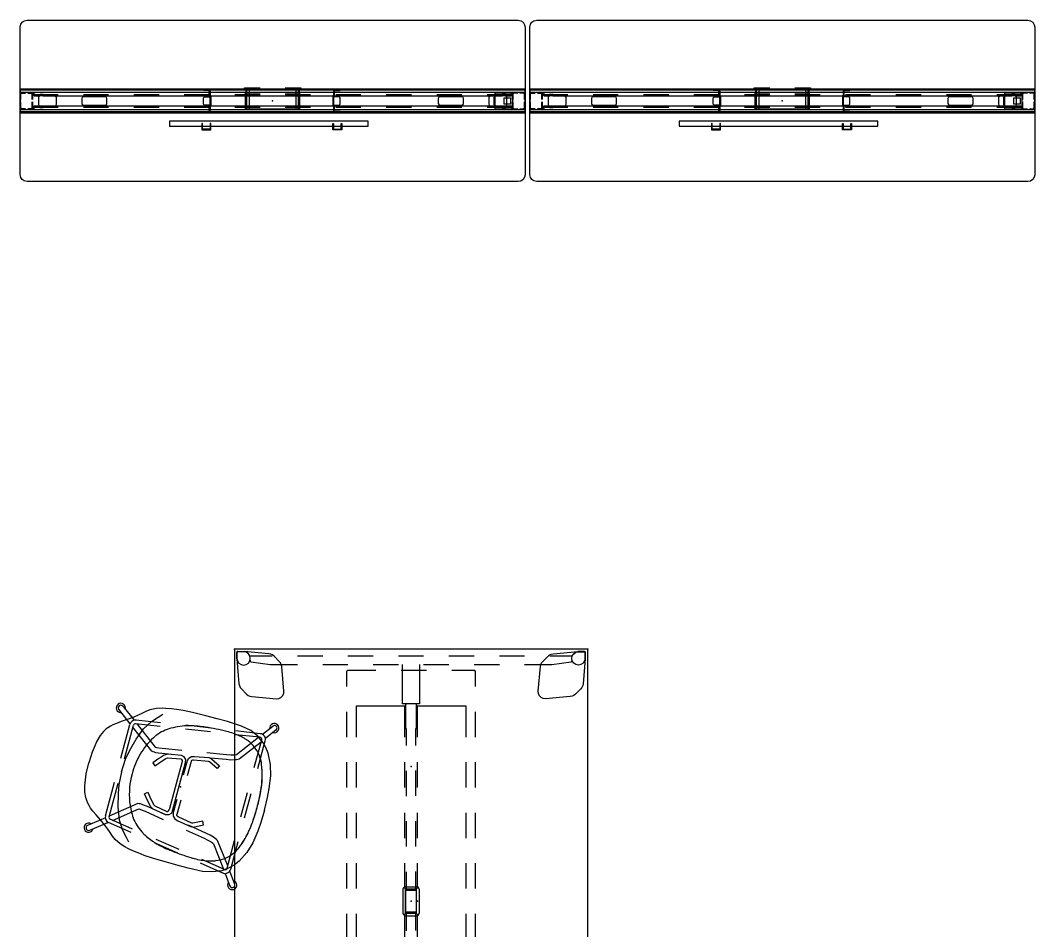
# Model space of a CAD drawing. Header units: inches. Extents: x 0 to 1034, y 3 to 471.
# Drawn here: x 483.2 to 603.8, y 354.1 to 462.2 of the extents above; entities that cross this region are included whole.
import ezdxf

# ---------------------------------------------------------------- set-up
doc = ezdxf.new("R2010")
doc.units = ezdxf.units.IN
doc.header["$MEASUREMENT"] = 0
for name, color, linetype in [('ELEC', 1, 'Continuous'), ('PHWALL', 7, 'Continuous'), ('SEAT', 5, 'Continuous'), ('TABLE', 6, 'Continuous'), ('TABLE-ELEC', 1, 'Continuous'), ('TABLE-HIDDEN', 6, 'Continuous'), ('TILE', 3, 'Continuous')]:
    doc.layers.add(name, color=color, linetype=linetype)

# ---------------------------------------------------------------- blocks, each defined once
blk = doc.blocks.new('phz100_75601_0p')
at = {"layer": 'PHWALL'}
for p, q in [((-30, 8.76), (-29.93, 9.1)), ((-30, -8.76), (-30, 8.76)), ((-29.93, 9.1), (-29.76, 9.34)), ((-29.76, 9.34), (-29.52, 9.5)), ((-29.52, 9.5), (-29.18, 9.58)), ((-29.18, 9.58), (29.18, 9.58)), ((29.18, 9.58), (29.49, 9.52)), ((29.49, 9.52), (29.76, 9.34)), ((29.76, 9.34), (29.95, 9.05)), ((29.95, 9.05), (30, 8.76)), ((30, 8.76), (30, -8.76)), ((30, 1.35), (-30, 1.35)), ((30, 1.29), (-30, 1.29)), ((-30, 1.23), (-30, -1.23)), ((30, 0.16), (30, 1.23)), ((-30, 0.83), (-29.98, 0.92)), ((-30, 0.16), (-30, 0.83)), ((-29.98, 0.92), (-29.92, 0.98)), ((-29.92, 0.98), (-29.83, 1)), ((-29.92, 0.81), (-29.9, 0.88)), ((-29.92, 0.16), (-29.92, 0.81)), ((-29.9, 0.88), (-29.88, 0.9)), ((-29.88, 0.9), (-29.82, 0.92)), ((-29.83, 1), (-29.36, 1)), ((-29.82, 0.92), (-29.36, 0.92)), ((-29.09, 1), (-28.67, 1)), ((-29.09, 0.92), (-28.67, 0.92)), ((-28.67, 1), (-28.67, 0.92)), ((-28.58, 0.98), (-28.67, 1)), ((-28.62, 0.9), (-28.67, 0.92)), ((-28.6, 0.88), (-28.62, 0.9)), ((-28.58, 0.82), (-28.6, 0.88)), ((-28.52, 0.92), (-28.58, 0.98)), ((-28.58, 0.16), (-28.58, 0.82)), ((-25.5, 0.73), (-28.58, 0.73)), ((-28.58, 0.67), (-25.5, 0.67)), ((-28.5, 0.83), (-28.52, 0.92)), ((-28.5, 0.16), (-28.5, 0.83)), ((-27.8, 0.43), (-27.74, 0.57)), ((-27.8, -0.43), (-27.8, 0.43)), ((-27.74, 0.57), (-27.6, 0.63)), ((-27.6, 0.63), (-25.94, 0.63)), ((-25.94, 0.63), (-25.81, 0.57)), ((-25.81, 0.57), (-25.75, 0.43)), ((-25.75, 0.43), (-25.75, -0.43)), ((-22.63, 0.44), (-22.69, 0.3)), ((-22.69, 0.3), (-22.69, -0.3)), ((-22.49, 0.5), (-22.63, 0.44)), ((-19.5, 0.73), (-22.5, 0.73)), ((-22.5, 0.67), (-19.5, 0.67)), ((-19.88, 0.5), (-22.49, 0.5)), ((-19.74, 0.44), (-19.88, 0.5)), ((-19.69, 0.3), (-19.74, 0.44)), ((-19.69, -0.3), (-19.69, 0.3)), ((-13.5, 0.73), (-16.5, 0.73)), ((-16.5, 0.67), (-13.5, 0.67)), ((-7.5, 0.73), (-10.5, 0.73)), ((-10.5, 0.67), (-7.5, 0.67)), ((-1.5, 0.73), (-4.5, 0.73)), ((-4.5, 0.67), (-1.5, 0.67)), ((4.5, 0.73), (1.5, 0.73)), ((1.5, 0.67), (4.5, 0.67)), ((10.5, 0.73), (7.5, 0.73)), ((7.5, 0.67), (10.5, 0.67)), ((16.5, 0.73), (13.5, 0.73)), ((13.5, 0.67), (16.5, 0.67)), ((22.5, 0.73), (19.5, 0.73)), ((19.5, 0.67), (22.5, 0.67)), ((19.74, 0.44), (19.69, 0.3)), ((19.69, 0.3), (19.69, -0.3)), ((19.88, 0.5), (19.74, 0.44)), ((22.49, 0.5), (19.88, 0.5)), ((22.63, 0.44), (22.49, 0.5)), ((22.69, 0.3), (22.63, 0.44)), ((22.69, -0.3), (22.69, 0.3)), ((28.58, 0.73), (25.5, 0.73)), ((25.5, 0.67), (28.58, 0.67)), ((25.75, 0.43), (25.81, 0.57)), ((25.75, -0.43), (25.75, 0.43)), ((25.81, 0.57), (25.94, 0.63)), ((25.94, 0.63), (27.6, 0.63)), ((27.6, 0.63), (27.74, 0.57)), ((27.74, 0.57), (27.8, 0.43)), ((27.8, 0.43), (27.8, -0.43)), ((28.5, 0.83), (28.52, 0.92)), ((28.5, 0.16), (28.5, 0.83)), ((28.52, 0.92), (28.58, 0.98)), ((28.58, 0.98), (28.67, 1)), ((28.58, 0.82), (28.6, 0.88)), ((28.58, 0.16), (28.58, 0.82)), ((28.6, 0.88), (28.62, 0.9)), ((28.62, 0.9), (28.67, 0.92)), ((28.67, 1), (28.67, 0.92)), ((29.13, 1), (28.67, 1)), ((29.13, 0.92), (28.67, 0.92)), ((29.83, 1), (29.4, 1)), ((29.82, 0.92), (29.4, 0.92)), ((29.88, 0.9), (29.82, 0.92)), ((29.92, 0.98), (29.83, 1)), ((29.9, 0.88), (29.88, 0.9)), ((29.92, 0.81), (29.9, 0.88)), ((29.98, 0.92), (29.92, 0.98)), ((29.92, 0.16), (29.92, 0.81)), ((30, 0.83), (29.98, 0.92)), ((30, -0.83), (30, 0.83)), ((-30, -0.83), (-30, -0.12)), ((-29.98, -0.92), (-30, -0.83)), ((-29.92, -0.98), (-29.98, -0.92)), ((-29.92, -0.81), (-29.92, -0.12)), ((-29.9, -0.88), (-29.92, -0.81)), ((-29.83, -1), (-29.92, -0.98)), ((-29.88, -0.9), (-29.9, -0.88)), ((-29.82, -0.92), (-29.88, -0.9)), ((-29.36, -1), (-29.83, -1)), ((-29.36, -0.92), (-29.82, -0.92)), ((-28.67, -0.92), (-29.09, -0.92)), ((-28.67, -1), (-29.09, -1)), ((-28.67, -0.92), (-28.62, -0.9)), ((-28.67, -0.92), (-28.67, -1)), ((-28.67, -1), (-28.58, -0.98)), ((-28.62, -0.9), (-28.6, -0.88)), ((-28.6, -0.88), (-28.58, -0.82)), ((-28.58, -0.82), (-28.58, -0.12)), ((-25.5, -0.67), (-28.58, -0.67)), ((-28.58, -0.73), (-25.5, -0.73)), ((-28.58, -0.98), (-28.52, -0.92)), ((-28.52, -0.92), (-28.5, -0.83)), ((-28.5, -0.83), (-28.5, -0.12)), ((-27.74, -0.57), (-27.8, -0.43)), ((-27.6, -0.63), (-27.74, -0.57)), ((-25.94, -0.63), (-27.6, -0.63)), ((-25.81, -0.57), (-25.94, -0.63)), ((-25.75, -0.43), (-25.81, -0.57)), ((-22.69, -0.3), (-22.63, -0.44)), ((-22.63, -0.44), (-22.49, -0.5)), ((-19.5, -0.67), (-22.5, -0.67)), ((-22.5, -0.73), (-19.5, -0.73)), ((-22.49, -0.5), (-19.88, -0.5)), ((-19.88, -0.5), (-19.74, -0.44)), ((-19.74, -0.44), (-19.69, -0.3)), ((-13.5, -0.67), (-16.5, -0.67)), ((-16.5, -0.73), (-13.5, -0.73)), ((-7.5, -0.67), (-10.5, -0.67)), ((-10.5, -0.73), (-7.5, -0.73)), ((-1.5, -0.67), (-4.5, -0.67)), ((-4.5, -0.73), (-1.5, -0.73)), ((4.5, -0.67), (1.5, -0.67)), ((1.5, -0.73), (4.5, -0.73)), ((10.5, -0.67), (7.5, -0.67)), ((7.5, -0.73), (10.5, -0.73)), ((16.5, -0.67), (13.5, -0.67)), ((13.5, -0.73), (16.5, -0.73)), ((22.5, -0.67), (19.5, -0.67)), ((19.5, -0.73), (22.5, -0.73)), ((19.69, -0.3), (19.74, -0.44)), ((19.74, -0.44), (19.88, -0.5)), ((19.88, -0.5), (22.49, -0.5)), ((22.49, -0.5), (22.63, -0.44)), ((22.63, -0.44), (22.69, -0.3)), ((28.58, -0.67), (25.5, -0.67)), ((25.5, -0.73), (28.58, -0.73)), ((25.81, -0.57), (25.75, -0.43)), ((25.94, -0.63), (25.81, -0.57)), ((27.6, -0.63), (25.94, -0.63)), ((27.74, -0.57), (27.6, -0.63)), ((27.8, -0.43), (27.74, -0.57)), ((28.5, -0.83), (28.5, -0.12)), ((28.52, -0.92), (28.5, -0.83)), ((28.58, -0.98), (28.52, -0.92)), ((28.58, -0.82), (28.58, -0.12)), ((28.6, -0.88), (28.58, -0.82)), ((28.67, -1), (28.58, -0.98)), ((28.62, -0.9), (28.6, -0.88)), ((28.67, -0.92), (28.62, -0.9)), ((28.67, -0.92), (28.67, -1)), ((28.67, -0.92), (29.13, -0.92)), ((28.67, -1), (29.13, -1)), ((29.4, -0.92), (29.82, -0.92)), ((29.4, -1), (29.83, -1)), ((29.82, -0.92), (29.88, -0.9)), ((29.83, -1), (29.92, -0.98)), ((29.88, -0.9), (29.9, -0.88)), ((29.9, -0.88), (29.92, -0.81)), ((29.92, -0.81), (29.92, -0.12)), ((29.92, -0.98), (29.98, -0.92)), ((29.98, -0.92), (30, -0.83)), ((30, -1.23), (30, -0.12)), ((30, -1.29), (-30, -1.29)), ((30, -1.35), (-30, -1.35)), ((-29.93, -9.1), (-30, -8.76)), ((-29.76, -9.34), (-29.93, -9.1)), ((-29.52, -9.5), (-29.76, -9.34)), ((-29.18, -9.58), (-29.52, -9.5)), ((29.18, -9.58), (-29.18, -9.58)), ((29.49, -9.52), (29.18, -9.58)), ((29.76, -9.34), (29.49, -9.52)), ((29.95, -9.05), (29.76, -9.34)), ((30, -8.76), (29.95, -9.05))]:
    blk.add_line(p, q, dxfattribs=at)
blk.add_point((0, 0), dxfattribs=at)
blk = doc.blocks.new('phz130_3560r_0p')
at = {"layer": 'TILE'}
for p, q in [((-29.97, -1.44), (-29.97, -1)), ((-29.97, -1), (29.97, -1)), ((-28.45, -0.83), (-28.46, -0.86)), ((-28.46, -0.86), (-28.46, -0.92)), ((-28.46, -0.92), (-28.3, -0.92)), ((-28.36, -0.74), (-28.45, -0.83)), ((-28.34, -0.71), (-28.36, -0.74)), ((-27.67, -0.61), (-28.34, -0.61)), ((-28.34, -0.61), (-28.34, -0.71)), ((-28.3, -0.92), (-28.27, -0.97)), ((-28.27, -0.97), (-28.27, -1)), ((-27.67, -0.78), (-27.67, -0.61)), ((-27.64, -0.82), (-27.67, -0.78)), ((-27.32, -0.82), (-27.64, -0.82)), ((-27.28, -0.78), (-27.32, -0.82)), ((27.28, -0.61), (-27.28, -0.61)), ((-27.28, -0.61), (-27.28, -0.78)), ((27.28, -0.78), (27.28, -0.61)), ((27.32, -0.82), (27.28, -0.78)), ((27.64, -0.82), (27.32, -0.82)), ((27.68, -0.78), (27.64, -0.82)), ((28.34, -0.61), (27.68, -0.61)), ((27.68, -0.61), (27.68, -0.78)), ((28.27, -0.97), (28.3, -0.92)), ((28.27, -1), (28.27, -0.97)), ((28.3, -0.92), (28.46, -0.92)), ((28.34, -0.71), (28.34, -0.61)), ((28.36, -0.74), (28.34, -0.71)), ((28.45, -0.83), (28.36, -0.74)), ((28.46, -0.86), (28.45, -0.83)), ((28.46, -0.92), (28.46, -0.86)), ((29.97, -1), (29.97, -1.44)), ((29.97, -1.44), (-29.97, -1.44))]:
    blk.add_line(p, q, dxfattribs=at)
blk.add_point((0, 0), dxfattribs=at)
blk = doc.blocks.new('phz140_3560rp_0p')
at = {"layer": 'TILE'}
for p, q in [((-29.97, -1.44), (-29.97, -1)), ((-29.97, -1), (29.97, -1)), ((-28.45, -0.83), (-28.46, -0.86)), ((-28.46, -0.86), (-28.46, -0.92)), ((-28.46, -0.92), (-28.3, -0.92)), ((-28.36, -0.74), (-28.45, -0.83)), ((-28.34, -0.71), (-28.36, -0.74)), ((-27.67, -0.61), (-28.34, -0.61)), ((-28.34, -0.61), (-28.34, -0.71)), ((-28.3, -0.92), (-28.27, -0.97)), ((-28.27, -0.97), (-28.27, -1)), ((-27.67, -0.78), (-27.67, -0.61)), ((-27.64, -0.82), (-27.67, -0.78)), ((-27.32, -0.82), (-27.64, -0.82)), ((-27.28, -0.78), (-27.32, -0.82)), ((27.28, -0.61), (-27.28, -0.61)), ((-27.28, -0.61), (-27.28, -0.78)), ((27.28, -0.78), (27.28, -0.61)), ((27.32, -0.82), (27.28, -0.78)), ((27.64, -0.82), (27.32, -0.82)), ((27.68, -0.78), (27.64, -0.82)), ((28.34, -0.61), (27.68, -0.61)), ((27.68, -0.61), (27.68, -0.78)), ((28.27, -0.97), (28.3, -0.92)), ((28.27, -1), (28.27, -0.97)), ((28.3, -0.92), (28.46, -0.92)), ((28.34, -0.71), (28.34, -0.61)), ((28.36, -0.74), (28.34, -0.71)), ((28.45, -0.83), (28.36, -0.74)), ((28.46, -0.86), (28.45, -0.83)), ((28.46, -0.92), (28.46, -0.86)), ((29.97, -1), (29.97, -1.44)), ((29.97, -1.44), (-29.97, -1.44))]:
    blk.add_line(p, q, dxfattribs=at)
blk.add_point((0, 0), dxfattribs=at)
blk = doc.blocks.new('phz140_3560rn_0p')
at = {"layer": 'TILE'}
for p, q in [((-29.97, -1.44), (-29.97, -1)), ((-29.97, -1), (29.97, -1)), ((-28.45, -0.83), (-28.46, -0.86)), ((-28.46, -0.86), (-28.46, -0.92)), ((-28.46, -0.92), (-28.3, -0.92)), ((-28.36, -0.74), (-28.45, -0.83)), ((-28.34, -0.71), (-28.36, -0.74)), ((-27.67, -0.61), (-28.34, -0.61)), ((-28.34, -0.61), (-28.34, -0.71)), ((-28.3, -0.92), (-28.27, -0.97)), ((-28.27, -0.97), (-28.27, -1)), ((-27.67, -0.78), (-27.67, -0.61)), ((-27.64, -0.82), (-27.67, -0.78)), ((-27.32, -0.82), (-27.64, -0.82)), ((-27.28, -0.78), (-27.32, -0.82)), ((27.28, -0.61), (-27.28, -0.61)), ((-27.28, -0.61), (-27.28, -0.78)), ((27.28, -0.78), (27.28, -0.61)), ((27.32, -0.82), (27.28, -0.78)), ((27.64, -0.82), (27.32, -0.82)), ((27.68, -0.78), (27.64, -0.82)), ((28.34, -0.61), (27.68, -0.61)), ((27.68, -0.61), (27.68, -0.78)), ((28.27, -0.97), (28.3, -0.92)), ((28.27, -1), (28.27, -0.97)), ((28.3, -0.92), (28.46, -0.92)), ((28.34, -0.71), (28.34, -0.61)), ((28.36, -0.74), (28.34, -0.71)), ((28.45, -0.83), (28.36, -0.74)), ((28.46, -0.86), (28.45, -0.83)), ((28.46, -0.92), (28.46, -0.86)), ((29.97, -1), (29.97, -1.44)), ((29.97, -1.44), (-29.97, -1.44))]:
    blk.add_line(p, q, dxfattribs=at)
blk.add_point((0, 0), dxfattribs=at)
blk = doc.blocks.new('phz170_1p_0p')
at = {"layer": 'PHWALL'}
for p, q in [((-8.22, 1.25), (-8.22, 1.37)), ((-8.22, 1.37), (-7.67, 1.37)), ((-7.66, 1.25), (-8.22, 1.25)), ((-7.67, 1.37), (-7.5, 1.3)), ((-7.59, 1.21), (-7.66, 1.25)), ((-7.55, 1.13), (-7.59, 1.21)), ((-7.5, 1.3), (-7.43, 1.13)), ((-3.35, 1.43), (-3.35, 1.54)), ((-3.35, 1.54), (-1.5, 1.54)), ((-1.5, 1.43), (-3.35, 1.43)), ((-3.15, 1.32), (-3.04, 1.43)), ((-3.15, -0.93), (-3.15, 1.32)), ((-3.04, 1.38), (-3.09, 1.32)), ((-3.09, 1.32), (-3.09, -0.93)), ((-2.76, 1.38), (-3.04, 1.38)), ((-2.76, -0.98), (-2.76, 1.38)), ((1.5, 1.54), (3.35, 1.54)), ((3.35, 1.43), (1.5, 1.43)), ((3.04, 1.38), (2.76, 1.38)), ((2.76, 1.38), (2.76, -0.98)), ((3.04, 1.44), (3.15, 1.32)), ((3.09, 1.32), (3.04, 1.38)), ((3.09, -0.93), (3.09, 1.32)), ((3.15, 1.32), (3.15, -0.93)), ((3.35, 1.54), (3.35, 1.43)), ((7.31, 1.3), (7.24, 1.13)), ((7.48, 1.37), (7.31, 1.3)), ((7.36, 1.13), (7.4, 1.21)), ((7.4, 1.21), (7.48, 1.25)), ((8.04, 1.37), (7.48, 1.37)), ((7.48, 1.25), (8.03, 1.25)), ((8.03, 1.25), (8.04, 1.37)), ((-8.22, 0.37), (-8.1, 0.49)), ((-8.22, -0.38), (-8.22, 0.37)), ((-8.1, 0.49), (-7.55, 0.49)), ((-7.55, 0.49), (-7.55, 1.13)), ((-7.43, 1.13), (-7.43, -1.14)), ((-7.43, -0.59), (-7.43, 0.6)), ((-7.43, 0.6), (-7.33, 0.6)), ((-7.33, 0.6), (-7.33, -0.59)), ((-3.25, 0.94), (-3.25, -0.95)), ((-1.5, 0.94), (-3.25, 0.94)), ((3.25, 0.94), (1.5, 0.94)), ((3.25, -0.95), (3.25, 0.94)), ((7.14, 0.6), (7.14, -0.59)), ((7.24, 0.6), (7.14, 0.6)), ((7.24, 1.13), (7.24, -1.14)), ((7.24, -0.59), (7.24, 0.6)), ((7.36, 0.49), (7.36, 1.13)), ((7.91, 0.49), (7.36, 0.49)), ((8.03, 0.37), (7.91, 0.49)), ((8.03, -0.38), (8.03, 0.37)), ((26.32, 0.45), (26.36, 0.49)), ((26.32, -0.45), (26.32, 0.45)), ((26.46, 0.69), (26.36, 0.69)), ((26.36, 0.69), (26.36, -0.69)), ((26.46, -0.99), (26.46, 0.98)), ((26.46, 0.98), (28.49, 0.98)), ((27.52, 0.38), (28.28, 0.38)), ((27.52, -0.38), (27.52, 0.38)), ((28.28, 0.38), (28.28, -0.38)), ((28.49, 0.98), (28.49, -0.99)), ((-8.16, -0.44), (-8.22, -0.38)), ((-8.1, -0.5), (-8.16, -0.44)), ((-7.55, -0.5), (-8.1, -0.5)), ((-7.58, -1.23), (-7.55, -1.14)), ((-7.55, -1.14), (-7.55, -0.5)), ((-7.43, -1.14), (-7.5, -1.31)), ((-7.33, -0.59), (-7.43, -0.59)), ((-3.25, -0.95), (-1.5, -0.95)), ((-3.09, -0.93), (-3.15, -0.93)), ((2.76, -0.98), (-2.76, -0.98)), ((1.5, -0.95), (3.25, -0.95)), ((3.15, -0.93), (3.09, -0.93)), ((7.14, -0.59), (7.24, -0.59)), ((7.24, -1.14), (7.31, -1.31)), ((7.36, -1.14), (7.36, -0.5)), ((7.36, -0.5), (7.91, -0.5)), ((7.39, -1.23), (7.36, -1.14)), ((7.91, -0.5), (7.97, -0.44)), ((7.97, -0.44), (8.03, -0.38)), ((26.36, -0.49), (26.32, -0.45)), ((26.36, -0.69), (26.46, -0.69)), ((28.49, -0.99), (26.46, -0.99)), ((28.28, -0.38), (27.52, -0.38)), ((-12.27, -2.4), (-12.27, -2.99)), ((11.35, -2.4), (-12.27, -2.4)), ((-8.22, -1.38), (-8.22, -1.26)), ((-8.22, -1.26), (-7.67, -1.26)), ((-7.66, -1.38), (-8.22, -1.38)), ((-7.67, -1.26), (-7.58, -1.23)), ((-7.5, -1.31), (-7.66, -1.38)), ((7.31, -1.31), (7.48, -1.38)), ((7.48, -1.26), (7.39, -1.23)), ((8.03, -1.26), (7.48, -1.26)), ((7.48, -1.38), (8.03, -1.38)), ((8.03, -1.38), (8.03, -1.26)), ((11.35, -2.99), (11.35, -2.4)), ((-12.27, -2.99), (11.35, -2.99)), ((-8.4, -2.68), (-8.4, -3.43)), ((-8.32, -2.68), (-8.4, -2.68)), ((-8.4, -3.43), (-7.33, -3.43)), ((-8.32, -3.35), (-8.32, -2.68)), ((-7.42, -3.35), (-8.32, -3.35)), ((-7.33, -2.68), (-7.42, -2.68)), ((-7.42, -2.68), (-7.42, -3.35)), ((-7.33, -3.43), (-7.33, -2.68)), ((7.14, -3.43), (7.14, -2.68)), ((7.14, -2.68), (7.23, -2.68)), ((8.22, -3.43), (7.14, -3.43)), ((7.23, -2.68), (7.23, -3.35)), ((7.23, -3.35), (8.14, -3.35)), ((8.14, -3.35), (8.14, -2.68)), ((8.14, -2.68), (8.22, -2.68)), ((8.22, -2.68), (8.22, -3.43))]:
    blk.add_line(p, q, dxfattribs=at)
blk.add_point((0, 0), dxfattribs=at)
blk = doc.blocks.new('phz460s_4242120l_0p')
at = {"layer": 'TABLE'}
for p, q in [((0, 0), (0, -42)), ((59.88, 0), (0, 0)), ((0, -42), (59.88, -42))]:
    blk.add_line(p, q, dxfattribs=at)
for p in [(0, 0), (0, -42)]:
    blk.add_point(p, dxfattribs=at)
at = {"layer": 'TABLE-ELEC'}
for p in [(13.96, -21), (29.94, -21)]:
    blk.add_point(p, dxfattribs=at)
at = {"layer": 'TABLE-HIDDEN'}
for p, q in [((0.29, -0.4), (0.3, -0.34)), ((0.29, -0.4), (0.29, -1.1)), ((0.29, -1.1), (0.29, -1.17)), ((0.55, -4.11), (0.29, -1.17)), ((0.3, -0.34), (0.34, -0.3)), ((0.32, -0.39), (0.35, -0.35)), ((0.32, -0.43), (0.32, -0.39)), ((0.32, -1.1), (0.32, -0.43)), ((0.38, -1.4), (0.32, -1.1)), ((0.34, -0.3), (0.4, -0.29)), ((0.35, -0.35), (0.39, -0.32)), ((0.39, -0.32), (0.43, -0.31)), ((1.1, -0.29), (0.4, -0.29)), ((0.43, -0.31), (1.1, -0.31)), ((1.17, -0.29), (1.1, -0.29)), ((1.1, -0.31), (1.4, -0.37)), ((1.17, -0.29), (4.11, -0.55)), ((1.4, -0.37), (1.66, -0.55)), ((1.66, -0.55), (1.83, -0.8)), ((1.83, -0.8), (1.89, -1.1)), ((1.89, -1.1), (1.83, -1.4)), ((4.11, -0.55), (4.33, -0.59)), ((4.33, -0.59), (4.54, -0.69)), ((4.54, -0.69), (4.72, -0.83)), ((4.72, -0.83), (5.35, -1.46)), ((0.55, -1.66), (0.38, -1.4)), ((0.8, -1.83), (0.55, -1.66)), ((1.1, -1.89), (0.8, -1.83)), ((0.82, -1.83), (0.82, -4.5)), ((1.4, -1.83), (1.1, -1.89)), ((1.37, -1.86), (1.33, -1.85)), ((1.38, -1.88), (1.37, -1.86)), ((1.41, -1.88), (1.38, -1.88)), ((1.66, -1.66), (1.4, -1.83)), ((1.48, -1.9), (1.41, -1.88)), ((1.51, -1.96), (1.48, -1.9)), ((1.82, -4.27), (1.51, -1.96)), ((1.83, -1.4), (1.66, -1.66)), ((5.35, -1.46), (5.49, -1.64)), ((5.49, -1.64), (5.58, -1.85)), ((5.58, -1.85), (5.63, -2.07)), ((5.63, -2.07), (5.89, -5)), ((0.59, -4.33), (0.55, -4.11)), ((0.69, -4.54), (0.59, -4.33)), ((0.83, -4.72), (0.69, -4.54)), ((1.46, -5.34), (0.83, -4.72)), ((1.82, -7.5), (1.82, -4.27)), ((1.64, -5.49), (1.46, -5.34)), ((1.85, -5.58), (1.64, -5.49)), ((2.07, -5.63), (1.85, -5.58)), ((5, -5.89), (2.07, -5.63)), ((5.28, -5.86), (5, -5.89)), ((5.54, -5.74), (5.28, -5.86)), ((5.74, -5.54), (5.54, -5.74)), ((5.86, -5.28), (5.74, -5.54)), ((5.89, -5), (5.86, -5.28)), ((0.82, -7.5), (0.82, -10.5)), ((1.82, -13.5), (1.82, -10.5)), ((0.82, -13.5), (0.82, -16.5)), ((2.65, -13.32), (2.53, -13.43)), ((2.53, -13.43), (2.53, -16.17)), ((4.44, -13.32), (2.65, -13.32)), ((10.44, -13.32), (7.44, -13.32)), ((16.44, -13.32), (13.44, -13.32)), ((22.44, -13.32), (19.44, -13.32)), ((28.44, -13.32), (25.44, -13.32)), ((34.44, -13.32), (31.44, -13.32)), ((6.72, -20.44), (6.72, -14.5)), ((6.72, -14.5), (10.44, -14.5)), ((13.44, -14.5), (16.44, -14.5)), ((19.44, -14.5), (22.44, -14.5)), ((25.44, -14.5), (28.44, -14.5)), ((31.44, -14.5), (34.44, -14.5)), ((1.82, -19.5), (1.82, -16.5)), ((2.53, -19.17), (2.53, -22.17)), ((0.82, -19.5), (0.82, -22.5)), ((1.82, -20), (6.48, -20)), ((6.48, -20), (6.48, -22)), ((9.41, -20.35), (6.48, -20.35)), ((6.72, -20.26), (10.44, -20.26)), ((9.41, -20.44), (9.41, -20.35)), ((11.43, -20.44), (9.41, -20.44)), ((13.44, -20.26), (16.44, -20.26)), ((17.43, -20.44), (14.43, -20.44)), ((19.44, -20.26), (22.44, -20.26)), ((23.43, -20.44), (20.43, -20.44)), ((25.44, -20.26), (28.44, -20.26)), ((28.46, -20.44), (26.43, -20.44)), ((31.41, -20.35), (28.46, -20.35)), ((28.46, -20.35), (28.46, -20.44)), ((31.41, -20.44), (31.41, -20.35)), ((33.43, -20.44), (31.41, -20.44)), ((31.44, -20.26), (34.44, -20.26)), ((6.6, -21.65), (6.48, -21.53)), ((6.6, -21.65), (9.44, -21.65)), ((6.72, -27.5), (6.72, -21.56)), ((9.44, -21.65), (9.44, -21.56)), ((9.44, -21.56), (11.45, -21.56)), ((14.45, -21.56), (17.45, -21.56)), ((20.45, -21.56), (23.45, -21.56)), ((26.45, -21.56), (28.46, -21.56)), ((28.46, -21.56), (28.46, -21.69)), ((28.46, -21.69), (31.41, -21.69)), ((31.41, -21.69), (31.41, -21.56)), ((31.41, -21.56), (33.44, -21.56)), ((6.48, -22), (1.82, -22)), ((1.82, -25.5), (1.82, -22.5)), ((10.44, -21.74), (6.72, -21.74)), ((16.44, -21.74), (13.44, -21.74)), ((22.44, -21.74), (19.44, -21.74)), ((28.44, -21.74), (25.44, -21.74)), ((34.44, -21.74), (31.44, -21.74)), ((2.53, -25.17), (2.53, -27.9)), ((0.82, -25.5), (0.82, -28.5)), ((10.44, -27.5), (6.72, -27.5)), ((16.44, -27.5), (13.44, -27.5)), ((22.44, -27.5), (19.44, -27.5)), ((28.44, -27.5), (25.44, -27.5)), ((34.44, -27.5), (31.44, -27.5)), ((1.82, -31.5), (1.82, -28.5)), ((2.53, -27.9), (2.53, -28.57)), ((2.53, -28.57), (2.65, -28.68)), ((2.65, -28.68), (4.44, -28.68)), ((7.44, -28.68), (10.44, -28.68)), ((13.44, -28.68), (16.44, -28.68)), ((19.44, -28.68), (22.44, -28.68)), ((25.44, -28.68), (28.44, -28.68)), ((31.44, -28.68), (34.44, -28.68)), ((0.82, -31.5), (0.82, -34.5)), ((1.82, -37.73), (1.82, -34.5)), ((5, -36.11), (2.07, -36.37)), ((5.28, -36.14), (5, -36.11)), ((5.54, -36.26), (5.28, -36.14)), ((0.83, -37.28), (0.69, -37.46)), ((1.46, -36.66), (0.83, -37.28)), ((1.64, -36.51), (1.46, -36.66)), ((1.85, -36.42), (1.64, -36.51)), ((2.07, -36.37), (1.85, -36.42)), ((5.74, -36.46), (5.54, -36.26)), ((5.63, -39.93), (5.89, -37)), ((5.86, -36.72), (5.74, -36.46)), ((5.89, -37), (5.86, -36.72)), ((0.55, -37.89), (0.29, -40.83)), ((0.59, -37.67), (0.55, -37.89)), ((0.69, -37.46), (0.59, -37.67)), ((0.82, -37.5), (0.82, -40.17)), ((1.51, -40.04), (1.82, -37.73)), ((0.29, -40.9), (0.29, -40.83)), ((0.29, -41.6), (0.29, -40.9)), ((0.38, -40.6), (0.32, -40.9)), ((0.32, -40.9), (0.32, -41.57)), ((0.55, -40.34), (0.38, -40.6)), ((0.8, -40.17), (0.55, -40.34)), ((1.1, -40.11), (0.8, -40.17)), ((1.4, -40.17), (1.1, -40.11)), ((1.32, -40.15), (1.37, -40.14)), ((1.37, -40.14), (1.38, -40.12)), ((1.38, -40.12), (1.41, -40.12)), ((1.66, -40.34), (1.4, -40.17)), ((1.41, -40.12), (1.48, -40.1)), ((1.48, -40.1), (1.51, -40.04)), ((1.83, -40.6), (1.66, -40.34)), ((1.89, -40.9), (1.83, -40.6)), ((1.83, -41.2), (1.89, -40.9)), ((4.72, -41.17), (5.35, -40.54)), ((5.35, -40.54), (5.49, -40.36)), ((5.49, -40.36), (5.58, -40.16)), ((5.58, -40.16), (5.63, -39.93)), ((0.29, -41.6), (0.3, -41.66)), ((0.3, -41.66), (0.34, -41.7)), ((0.32, -41.57), (0.32, -41.61)), ((0.32, -41.61), (0.35, -41.65)), ((0.34, -41.7), (0.4, -41.71)), ((0.35, -41.65), (0.39, -41.68)), ((0.39, -41.68), (0.43, -41.69)), ((1.1, -41.71), (0.4, -41.71)), ((0.43, -41.69), (1.1, -41.69)), ((1.1, -41.69), (1.4, -41.63)), ((1.17, -41.71), (1.1, -41.71)), ((1.17, -41.71), (4.11, -41.45)), ((1.4, -41.63), (1.66, -41.45)), ((1.66, -41.45), (1.83, -41.2)), ((4.11, -41.45), (4.33, -41.41)), ((4.33, -41.41), (4.54, -41.31)), ((4.54, -41.31), (4.72, -41.17))]:
    blk.add_line(p, q, dxfattribs=at)
blk = doc.blocks.new('gy1412_1_0p')
at = {"layer": 'ELEC'}
for p, q in [((-1.72, -0.66), (-1.72, 0.66)), ((-1.42, 0.96), (1.42, 0.96)), ((-1.42, 0.6), (-1.42, -0.6)), ((1.36, 0.66), (-1.36, 0.66)), ((1.27, 0.65), (-1.29, 0.65)), ((-1.29, 0.65), (-1.29, -0.65)), ((1.27, -0.65), (1.27, 0.65)), ((1.42, -0.6), (1.42, 0.6)), ((1.72, -0.66), (1.72, 0.66)), ((-1.42, -0.96), (1.42, -0.96)), ((-1.36, -0.66), (1.36, -0.66)), ((-1.29, -0.65), (1.27, -0.65))]:
    blk.add_line(p, q, dxfattribs=at)
for centre, radius, start, end in [((-1.42, 0.66), 0.3, 90, 180), ((-1.36, 0.6), 0.06, 90, 180), ((1.36, 0.6), 0.06, 0, 90), ((1.42, 0.66), 0.3, 0, 90), ((-1.42, -0.66), 0.3, 180, 270), ((-1.36, -0.6), 0.06, 180, 270), ((1.36, -0.6), 0.06, 270, 0), ((1.42, -0.66), 0.3, 270, 0)]:
    blk.add_arc(centre, radius, start, end, dxfattribs=at)
for p in [(0, 0.76), (0, 0)]:
    blk.add_point(p, dxfattribs=at)
blk = doc.blocks.new('ldfhbx_p_0p')
at = {"layer": 'SEAT'}
for p, q in [((7.8, 8.56), (8.74, 9.83)), ((-4.52, 8.46), (-5.15, 8.26)), ((-4.07, 8.56), (-4.52, 8.46)), ((-3.41, 8.69), (-4.07, 8.56)), ((-2.83, 8.75), (-3.41, 8.69)), ((-2.04, 8.85), (-2.83, 8.75)), ((-0.9, 8.9), (-2.04, 8.85)), ((0.73, 8.94), (-0.9, 8.9)), ((2.15, 8.95), (0.73, 8.94)), ((3.4, 8.96), (2.15, 8.95)), ((5.15, 8.87), (3.4, 8.96)), ((7.54, 8.57), (4.65, 8.13)), ((7.54, 8.57), (4.65, 8.13)), ((6.34, 8.63), (5.15, 8.87)), ((7.34, 8.21), (6.34, 8.63)), ((9.26, 9.49), (8.28, 8.17)), ((-9.06, 7.48), (-7.36, 6.23)), ((-6.67, 7.26), (-7.04, 6.94)), ((-6.29, 7.59), (-6.67, 7.26)), ((-5.87, 7.9), (-6.29, 7.59)), ((-5.15, 8.26), (-5.87, 7.9)), ((-5.31, 6.61), (-4.69, 7.32)), ((-4.69, 7.32), (-4.26, 7.79)), ((1.71, 7.7), (-1.26, 7.24)), ((1.71, 7.7), (-1.26, 7.24)), ((1.78, 7.26), (-1.19, 6.8)), ((1.78, 7.26), (-1.19, 6.8)), ((1.07, 7.63), (1.07, 7.63)), ((7.61, 8.14), (4.72, 7.69)), ((7.61, 8.14), (4.72, 7.69)), ((5.46, 5.45), (7.45, 8.12)), ((7.89, 7.64), (5.91, 5.01)), ((6.13, 7.46), (6.13, 7.46)), ((6.36, 7.38), (6.36, 7.38)), ((6.36, 7.38), (6.36, 7.38)), ((8.17, 7.6), (7.34, 8.21)), ((7.89, 4.49), (7.89, 7.9)), ((8.6, 7.15), (8.17, 7.6)), ((8.33, 4.49), (8.33, 7.9)), ((8.33, 4.49), (8.33, 7.9)), ((-7.72, 5.71), (-9.46, 7.01)), ((-8.16, 6.09), (-8.8, 5.68)), ((-7.49, 6.57), (-8.16, 6.09)), ((-7.04, 6.94), (-7.49, 6.57)), ((-4.25, 6.75), (-7.15, 6.3)), ((-4.19, 6.31), (-7.08, 5.86)), ((-6, 5.54), (-5.31, 6.61)), ((9.04, 6.56), (8.6, 7.15)), ((9.66, 5.35), (9.04, 6.56)), ((-9.9, 4.82), (-10.14, 4.57)), ((-9.65, 5.07), (-9.9, 4.82)), ((-9.29, 5.33), (-9.65, 5.07)), ((-8.8, 5.68), (-9.29, 5.33)), ((-7.72, 1.49), (-7.72, 5.63)), ((-7.28, 1.49), (-7.28, 5.63)), ((-4.37, 3.22), (-7.28, 5.4)), ((-6.91, 5.88), (-4.11, 3.79)), ((-6.55, 4.13), (-6, 5.54)), ((-4.5, 4.97), (-4.5, 4.97)), ((-4.44, 5.05), (-4.44, 5.05)), ((-4.43, 5.07), (-4.43, 5.07)), ((-4.32, 5.21), (-4.32, 5.21)), ((2, 4.76), (4.31, 5.14)), ((4.31, 5.14), (4.8, 5.25)), ((4.8, 5.25), (5.22, 5.36)), ((5.22, 5.36), (5.43, 5.43)), ((5.6, 4.84), (5.34, 4.75)), ((5.43, 5.43), (5.46, 5.45)), ((5.75, 4.91), (5.6, 4.84)), ((5.91, 5.01), (5.75, 4.91)), ((8.61, 5.17), (8.61, 5.17)), ((8.61, 5.17), (8.61, 5.17)), ((8.61, 5.17), (8.61, 5.17)), ((8.61, 5.15), (8.61, 5.15)), ((8.61, 5.15), (8.61, 5.15)), ((10.03, 4.07), (9.66, 5.35)), ((-10.54, 4), (-10.8, 3.43)), ((-10.33, 4.32), (-10.54, 4)), ((-10.14, 4.57), (-10.33, 4.32)), ((-6.95, 2.56), (-6.55, 4.13)), ((-4.11, 3.79), (-4.08, 3.79)), ((-4.08, 3.79), (-3.96, 3.79)), ((-3.96, 3.79), (-3.66, 3.82)), ((-3.66, 3.82), (-3.28, 3.87)), ((-3.28, 3.87), (-0.96, 4.26)), ((-0.85, 3.65), (-3.16, 3.26)), ((-0.82, 3.66), (-2.45, 3.38)), ((-0.48, 3.57), (-0.82, 3.66)), ((0.08, 3.57), (0.33, 3.84)), ((0.33, 3.84), (0.67, 3.93)), ((0.67, 3.93), (2.38, 4.24)), ((2.44, 3.8), (0.67, 3.49)), ((2.38, 4.24), (2.72, 4.2)), ((2.55, 3.79), (2.44, 3.8)), ((3.64, 3.25), (2.55, 3.79)), ((4.42, 4.54), (2.56, 4.22)), ((2.72, 4.2), (3.83, 3.64)), ((3.83, 3.64), (3.64, 3.25)), ((4.92, 4.63), (4.42, 4.54)), ((5.34, 4.75), (4.92, 4.63)), ((10.25, 2.57), (10.03, 4.07)), ((-11, 2.68), (-11.21, 1.27)), ((-10.8, 3.43), (-11, 2.68)), ((-7.13, 1.49), (-6.95, 2.56)), ((-4.21, 3.19), (-4.37, 3.22)), ((-4.05, 3.18), (-4.21, 3.19)), ((-3.85, 3.18), (-4.05, 3.18)), ((-3.35, 2.58), (-3.91, 1.9)), ((-3.54, 3.21), (-3.85, 3.18)), ((-3.16, 3.26), (-3.54, 3.21)), ((-3.13, 2.81), (-3.35, 2.58)), ((-2.85, 3.15), (-3.13, 2.81)), ((-3, 2.3), (-2.79, 2.54)), ((-2.45, 3.38), (-2.85, 3.15)), ((-2.79, 2.54), (-2.55, 2.83)), ((-2.55, 2.83), (-2.37, 2.95)), ((-2.37, 2.95), (-0.82, 3.22)), ((-0.82, 3.22), (-0.7, 3.19)), ((-0.7, 3.19), (-0.61, 3.1)), ((-0.61, 3.1), (-0.58, 2.98)), ((-0.58, 2.98), (-0.58, -2.98)), ((-0.23, 3.31), (-0.48, 3.57)), ((-0.15, 2.98), (-0.23, 3.31)), ((-0.15, -2.98), (-0.15, 2.98)), ((0, 3.25), (0.08, 3.57)), ((0, 1.5), (0, 3.25)), ((0.47, 3.37), (0.44, 3.25)), ((0.44, 3.25), (0.44, 1.5)), ((0.55, 3.46), (0.47, 3.37)), ((0.67, 3.49), (0.55, 3.46)), ((10.34, 1.48), (10.25, 2.57)), ((-11.21, 1.27), (-11.26, -0.06)), ((-7.22, -0.06), (-7.13, 1.49)), ((-3.91, 1.9), (-3.58, 1.62)), ((-3.58, 1.62), (-3, 2.3)), ((7.87, -1.56), (7.87, 1.44)), ((8.31, -1.56), (8.31, 1.44)), ((10.38, -0.06), (10.34, 1.48)), ((-11.21, -1.4), (-11.26, -0.06)), ((-7.22, -0.06), (-7.13, -1.61)), ((10.38, -0.06), (10.34, -1.61)), ((-11, -2.8), (-11.21, -1.4)), ((-7.71, -5.63), (-7.71, -1.49)), ((-7.71, -5.63), (-7.71, -1.49)), ((-7.27, -5.63), (-7.27, -1.49)), ((-7.13, -1.61), (-6.95, -2.68)), ((-3.91, -1.9), (-3.58, -1.62)), ((-3.35, -2.58), (-3.91, -1.9)), ((-3.58, -1.62), (-3, -2.3)), ((-3, -2.3), (-2.79, -2.54)), ((0, -3.25), (0, -1.5)), ((0.44, -1.5), (0.44, -3.25)), ((10.34, -1.61), (10.25, -2.69)), ((-10.8, -3.55), (-11, -2.8)), ((-10.54, -4.13), (-10.8, -3.55)), ((-4.37, -3.22), (-7.28, -5.55)), ((-6.95, -2.68), (-6.55, -4.24)), ((-4.21, -3.19), (-4.37, -3.22)), ((-4.05, -3.18), (-4.21, -3.19)), ((-3.85, -3.18), (-4.05, -3.18)), ((-3.54, -3.21), (-3.85, -3.18)), ((-3.16, -3.26), (-3.54, -3.21)), ((-3.13, -2.81), (-3.35, -2.58)), ((-0.85, -3.65), (-3.16, -3.26)), ((-2.85, -3.15), (-3.13, -2.81)), ((-2.45, -3.38), (-2.85, -3.15)), ((-2.79, -2.54), (-2.55, -2.83)), ((-2.55, -2.83), (-2.37, -2.95)), ((-0.82, -3.66), (-2.45, -3.38)), ((-2.37, -2.95), (-0.82, -3.22)), ((-0.82, -3.22), (-0.7, -3.19)), ((-0.48, -3.57), (-0.82, -3.66)), ((-0.7, -3.19), (-0.61, -3.1)), ((-0.61, -3.1), (-0.58, -2.98)), ((-0.23, -3.31), (-0.48, -3.57)), ((-0.15, -2.98), (-0.23, -3.31)), ((0, -3.25), (0.08, -3.57)), ((0.08, -3.57), (0.33, -3.84)), ((0.47, -3.37), (0.44, -3.25)), ((0.55, -3.46), (0.47, -3.37)), ((0.67, -3.49), (0.55, -3.46)), ((2.44, -3.8), (0.67, -3.49)), ((3.64, -3.25), (2.55, -3.79)), ((3.83, -3.64), (3.64, -3.25)), ((10.25, -2.69), (10.03, -4.19)), ((-10.33, -4.45), (-10.54, -4.13)), ((-10.14, -4.7), (-10.33, -4.45)), ((-9.9, -4.95), (-10.14, -4.7)), ((-6.77, -5.92), (-4.11, -3.79)), ((-6.55, -4.24), (-6, -5.65)), ((-4.59, -4.81), (-4.59, -4.81)), ((-4.11, -3.79), (-4.08, -3.79)), ((-4.08, -3.79), (-3.96, -3.79)), ((-3.96, -3.79), (-3.66, -3.82)), ((-3.66, -3.82), (-3.28, -3.87)), ((-3.28, -3.87), (-0.96, -4.26)), ((0.33, -3.84), (0.67, -3.93)), ((0.67, -3.93), (2.38, -4.24)), ((2, -4.76), (4.31, -5.14)), ((4.42, -4.54), (2.11, -4.15)), ((2.38, -4.24), (2.72, -4.2)), ((2.55, -3.79), (2.44, -3.8)), ((2.72, -4.2), (3.83, -3.64)), ((4.92, -4.63), (4.42, -4.54)), ((5.34, -4.75), (4.92, -4.63)), ((5.6, -4.84), (5.34, -4.75)), ((7.87, -7.89), (7.87, -4.48)), ((8.31, -7.89), (8.31, -4.48)), ((8.31, -7.89), (8.31, -4.48)), ((10.03, -4.19), (9.66, -5.47)), ((-9.65, -5.19), (-9.9, -4.95)), ((-9.29, -5.46), (-9.65, -5.19)), ((-7.66, -5.84), (-9.47, -7.27)), ((-8.8, -5.8), (-9.29, -5.46)), ((-8.16, -6.22), (-8.8, -5.8)), ((-4.18, -6.32), (-7.07, -5.87)), ((-6, -5.65), (-5.31, -6.73)), ((-4.5, -4.95), (-4.5, -4.95)), ((-4.43, -5.05), (-4.43, -5.05)), ((4.31, -5.14), (4.8, -5.25)), ((4.8, -5.25), (5.22, -5.36)), ((5.22, -5.36), (5.43, -5.43)), ((5.43, -5.43), (5.55, -5.49)), ((5.55, -5.49), (7.47, -8.11)), ((5.75, -4.91), (5.6, -4.84)), ((5.91, -5.01), (5.75, -4.91)), ((7.87, -7.6), (5.91, -5.01)), ((8.61, -5.13), (8.61, -5.13)), ((8.61, -5.13), (8.61, -5.13)), ((8.61, -5.15), (8.61, -5.15)), ((8.65, -5.06), (8.65, -5.06)), ((8.65, -5.06), (8.65, -5.06)), ((8.65, -5.06), (8.65, -5.06)), ((9.66, -5.47), (9.04, -6.69)), ((-9.07, -7.74), (-7.23, -6.29)), ((-7.49, -6.7), (-8.16, -6.22)), ((-7.04, -7.07), (-7.49, -6.7)), ((-4.24, -6.75), (-7.14, -6.3)), ((-6.67, -7.39), (-7.04, -7.07)), ((-5.31, -6.73), (-4.69, -7.43)), ((1.73, -7.67), (-1.24, -7.21)), ((1.79, -7.23), (-1.17, -6.78)), ((8.06, -6.08), (8.06, -6.08)), ((9.04, -6.69), (8.6, -7.27)), ((-6.29, -7.72), (-6.67, -7.39)), ((-5.87, -8.02), (-6.29, -7.72)), ((-5.15, -8.38), (-5.87, -8.02)), ((-4.52, -8.58), (-5.15, -8.38)), ((-4.69, -7.43), (-4.26, -7.91)), ((1.06, -7.61), (1.06, -7.61)), ((7.53, -8.57), (4.64, -8.12)), ((7.6, -8.13), (4.7, -7.68)), ((6.33, -7.37), (6.33, -7.37)), ((7.34, -8.34), (6.34, -8.75)), ((6.36, -7.36), (6.36, -7.36)), ((8.17, -7.73), (7.34, -8.34)), ((8.6, -7.27), (8.17, -7.73)), ((9.26, -9.5), (8.27, -8.15)), ((-4.07, -8.69), (-4.52, -8.58)), ((-3.41, -8.81), (-4.07, -8.69)), ((-2.83, -8.88), (-3.41, -8.81)), ((-2.04, -8.97), (-2.83, -8.88)), ((-0.9, -9.03), (-2.04, -8.97)), ((0.73, -9.06), (-0.9, -9.03)), ((2.15, -9.08), (0.73, -9.06)), ((3.4, -9.09), (2.15, -9.08)), ((5.15, -9), (3.4, -9.09)), ((6.34, -8.75), (5.15, -9)), ((7.8, -8.55), (8.74, -9.84))]:
    blk.add_line(p, q, dxfattribs=at)
for centre, radius, start, end in [((8.97, 9.64), 0.553, 270.313, 202.2083), ((8.99, 9.64), 0.31, 318.2753, 144.7049), ((7.65, 7.9), 0.68, 0.0004, 98.837), ((-9.26, 7.24), 0.547, 357.3716, 288.754), ((-9.27, 7.25), 0.309, 47.3643, 231.7302), ((1.6, -1.68), 9.3, 98.7058, 112.1946), ((3.91, -16.53), 24.33, 96.7083, 98.7892), ((3.98, -17.2), 25, 90.8179, 96.6948), ((3.76, -0.68), 8.48, 79.6543, 90.886), ((3.57, -1.85), 9.67, 77.9749, 79.8383), ((4.49, 2.36), 5.36, 73.211, 78.21), ((4.89, 3.73), 3.93, 71.4724, 72.9263), ((4.84, 3.6), 4.07, 68.5111, 71.4726), ((-4.23, -19.38), 28.77, 68.4339, 68.461), ((6.08, 6.71), 0.721, 67.5223, 68.4203), ((6.57, 7.9), 0.561, 247.754, 247.9613), ((4.84, 3.59), 4.07, 37.8402, 68.1878), ((7.65, 7.9), 0.24, 0.0004, 98.837), ((-7.04, 5.63), 0.68, 98.8059, 180.0004), ((-0.29, 2), 5.15, 120.3839, 141.5015), ((1.02, -0.27), 7.77, 112.1605, 120.2415), ((4.82, 3.57), 4.11, 30.3538, 37.8712), ((4.83, 3.57), 4.1, 27.6053, 37.9369), ((-7.04, 5.63), 0.24, 98.8059, 180.0004), ((2.48, 0.32), 8.39, 147.5352, 164.8572), ((2.22, 0.46), 8.09, 146.1573, 147.3595), ((-0.47, 2.21), 4.88, 144.3882, 145.6005), ((-0.58, 2.29), 4.75, 144.2072, 144.385), ((-0.7, 2.38), 4.6, 141.9541, 144.224), ((4.37, 3.3), 4.63, 23.7614, 30.4255), ((4.22, 3.25), 4.79, 23.6639, 27.6904), ((4.46, 3.34), 4.53, 23.6362, 23.8469), ((4.92, 3.55), 4.03, 23.5184, 23.7565), ((4.62, 3.4), 4.36, 22.5359, 23.6455), ((4.5, 3.36), 4.49, 22.4563, 23.5295), ((8.65, 5.08), 0.00196, 202.3239, 202.4003), ((9.23, 5.31), 0.627, 202.2851, 202.2858), ((-0.95, 1.22), 10.34, 6.6824, 21.8915), ((-1.35, 1.14), 10.74, 4.4494, 21.5106), ((3.4, 0.04), 9.35, 164.6158, 180.1535), ((-6.68, 0.52), 16.11, 2.7769, 6.7887), ((-16.36, -0.02), 25.8, 0.0701, 4.428), ((-13.64, 0.15), 23.09, 0.4498, 2.8513), ((3.38, -0.02), 9.33, 179.8385, 200.2801), ((-11.65, -0.1), 21.09, 355.4593, 0.2907), ((-14.96, 0.01), 24.4, 357.1144, 0.0018), ((-20.28, 0.03), 29.73, 359.9538, 0.5751), ((-1.5, -1.09), 10.89, 340.8447, 355.5158), ((-4.23, -0.68), 13.65, 349.3361, 355.441), ((-14.46, -0.08), 23.9, 355.5301, 357.2781), ((2.44, -0.33), 8.34, 200.5034, 212.4821), ((-0.45, -1.39), 9.81, 338.0722, 349.3323), ((2.19, -0.46), 8.06, 212.6354, 213.8455), ((0.26, -1.66), 9.04, 337.9686, 340.5925), ((-7.03, -5.63), 0.68, 180, 261.1945), ((-7.03, -5.63), 0.24, 180, 261.1945), ((-0.44, -2.17), 4.92, 214.4051, 215.7765), ((-0.66, -2.32), 4.66, 215.7857, 218.0323), ((-0.3, -2), 5.13, 218.4442, 240.3934), ((4.85, -3.57), 4.08, 321.993, 327.1297), ((4.86, -3.59), 4.05, 322.0679, 326.8464), ((4.41, -3.3), 4.58, 326.9559, 336.2519), ((4.53, -3.38), 4.44, 327.3072, 336.5158), ((4.8, -3.46), 4.16, 336.3241, 337.4875), ((4.57, -3.37), 4.41, 336.4563, 337.5538), ((4.46, -3.32), 4.53, 336.153, 336.3597), ((4.94, -3.54), 4, 336.243, 336.4779), ((-9.28, -7.49), 0.547, 72.5039, 3.8863), ((0.55, -0.59), 6.78, 240.0368, 244.2243), ((1.54, 1.49), 9.09, 244.2727, 260.4087), ((4.84, -3.57), 4.08, 291.8293, 322.0913), ((-9.28, -7.51), 0.309, 128.2702, 312.6362), ((2.45, 6.8), 14.48, 260.3497, 261.75), ((4.03, 17.51), 25.3, 261.7037, 263.2733), ((4.02, 17.64), 25.42, 263.3331, 268.537), ((3.76, 6.92), 14.7, 268.4857, 270.0818), ((3.76, 0.74), 8.53, 270.1413, 281.6345), ((4.05, -0.43), 7.31, 281.2224, 283.7291), ((4.79, -3.4), 4.26, 283.6029, 288.4504), ((4.84, -3.58), 4.07, 288.523, 291.4888), ((-4.85, 20.96), 30.46, 291.5411, 291.5588), ((5.84, -6.09), 1.37, 291.4652, 291.8261), ((6.15, -6.86), 0.544, 291.8735, 292.4157), ((6.54, -7.8), 0.48, 112.0562, 112.5072), ((7.63, -7.89), 0.68, 261.1634, 0), ((7.63, -7.89), 0.24, 261.1634, 0), ((8.97, -9.65), 0.553, 157.7922, 89.6874), ((8.99, -9.65), 0.31, 215.2955, 29.7824)]:
    blk.add_arc(centre, radius, start, end, dxfattribs=at)
blk.add_point((0, 0), dxfattribs=at)

msp = doc.modelspace()

# ---------------------------------------------------------------- block references
for name, p in [('phz100_75601_0p', (513.19, 452.63)), ('phz100_75601_0p', (573.77, 452.63)), ('phz170_1p_0p', (513.19, 452.63)), ('phz170_1p_0p', (573.77, 452.63)), ('phz130_3560r_0p', (513.19, 452.63)), ('phz140_3560rp_0p', (513.19, 452.63)), ('phz130_3560r_0p', (573.77, 452.63)), ('phz140_3560rp_0p', (573.77, 452.63))]:
    msp.add_blockref(name, p)
for name, p, rotation in [('phz130_3560r_0p', (513.19, 452.63), 180), ('phz140_3560rn_0p', (513.19, 452.63), 180), ('phz130_3560r_0p', (573.77, 452.63), 180), ('phz140_3560rn_0p', (573.77, 452.63), 180), ('phz460s_4242120l_0p', (550.64, 387.52), 270), ('ldfhbx_p_0p', (502.22, 371.15), 345), ('gy1412_1_0p', (529.64, 357.58), 270)]:
    msp.add_blockref(name, p, dxfattribs=dict(rotation=rotation))

doc.saveas('drawing.dxf')
